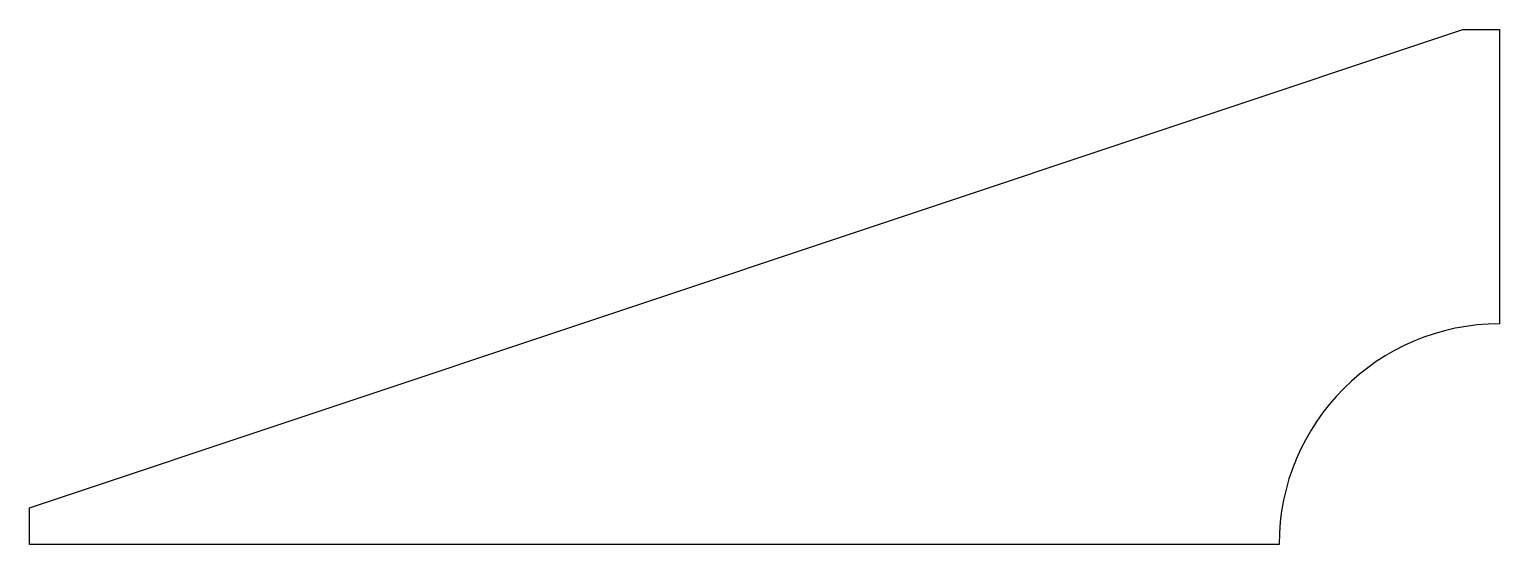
# Model space of a CAD drawing. Extents: x 0 to 200, y 0 to 70.
import ezdxf

# ---------------------------------------------------------------- set-up
doc = ezdxf.new("R2010")
doc.units = 0
doc.layers.add('CUT', color=7, linetype='CONTINUOUS')

msp = doc.modelspace()

# ---------------------------------------------------------------- linework, layer by layer
at = {"layer": 'CUT', "color": 7, "linetype": 'CONTINUOUS'}
msp.add_lwpolyline([(0, 0), (0, 5), (195, 70), (200, 70), (200, 30, 0.414), (170, 0)], format="xyb", close=True, dxfattribs=at)

doc.saveas('drawing.dxf')
